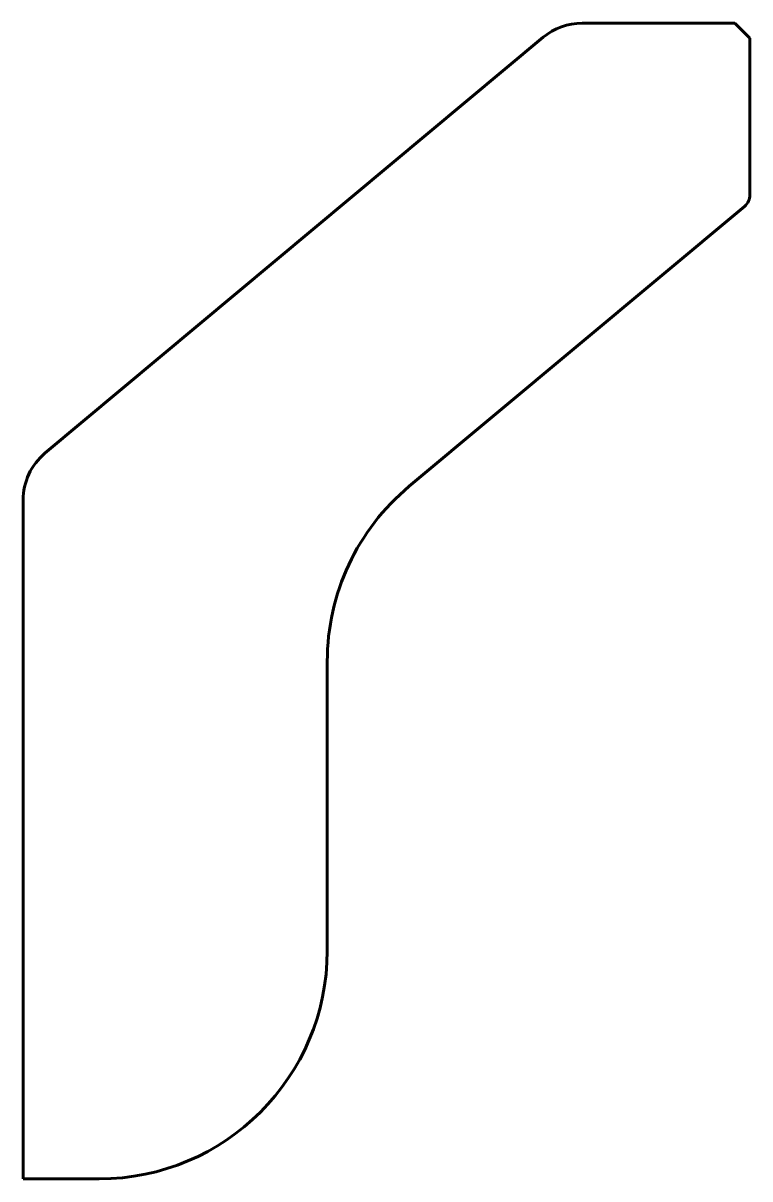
# Model space of a CAD drawing. Header units: millimetres. Extents: x 0 to 191, y 0 to 304.
import ezdxf

# ---------------------------------------------------------------- set-up
doc = ezdxf.new("R2010")
doc.units = ezdxf.units.MM
doc.linetypes.add('K5LT_BASIC', pattern=[0])

msp = doc.modelspace()

# ---------------------------------------------------------------- linework, layer by layer
at = {"color": 150, "linetype": 'K5LT_BASIC', "lineweight": 60, "true_color": 0x0080ff}
for p, q in [((147.06, 304), (187.17, 304)), ((187.17, 304), (191.17, 300)), ((5.74, 190.85), (136.8, 300.28)), ((191.17, 300), (191.17, 258.87)), ((189.73, 255.8), (101.54, 182.16)), ((0, 0), (0, 178.56)), ((80, 136.11), (80, 60)), ((20, 0), (0, 0))]:
    msp.add_line(p, q, dxfattribs=at)
for centre, radius, start, end in [((147.06, 288), 16, 90, 129.8621), ((187.17, 258.87), 4, 309.8621, 0), ((16, 178.56), 16, 129.8621, 180), ((140, 136.11), 60, 129.8621, 180), ((20, 60), 60, 270, 0)]:
    msp.add_arc(centre, radius, start, end, dxfattribs=at)

doc.saveas('drawing.dxf')
